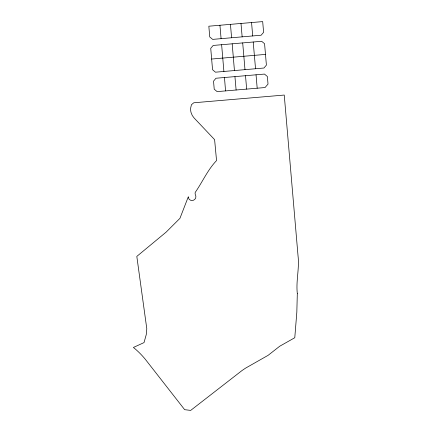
<?xml version="1.0" encoding="UTF-8"?>
<svg xmlns="http://www.w3.org/2000/svg" width="432" height="432" viewBox="0 0 432 432"><rect width="100%" height="100%" fill="white"/><g stroke="black" fill="none" stroke-linecap="round" stroke-linejoin="round"><path stroke-width="0.65" d="M221.087 38.659L212.657 39.388L209.747 36.941L208.834 26.206L262.683 21.6L263.601 32.335L261.133 35.219L221.087 38.659L219.942 25.256M221.627 44.723L261.662 41.278L264.573 43.729L266.398 65.108L263.952 68.018L215.444 72.187L212.555 69.714L210.73 48.346L213.181 45.446L221.627 44.723L223.9 71.458M234.938 76.615L264.47 74.077L267.381 76.523L268.024 84.089L265.048 87.539L217.129 91.627L214.218 89.192L213.532 81.162L215.968 78.246L234.938 76.615L236.11 90.013M211.642 59.038L265.486 54.405M255.539 68.742L253.211 42.007M251.554 22.55L252.704 35.942M244.987 69.649L242.692 42.908M240.997 23.452L242.147 36.855M245.506 75.703L246.65 89.116M230.445 24.354L231.595 37.762M256.046 74.801L257.186 88.209M234.436 70.551L232.189 43.81M224.473 77.512L225.553 90.909M297.308 293.549L296.827 312.206L294.781 337.727L279.709 346.237L268.126 355.32L245.56 368.145L242.055 370.51L190.69 410.4L184.658 409.676L145.238 359.192A83.354 83.354 0 0 0 135.113 348.862L133.396 347.463L144.018 342.598L146.243 334.66L146.794 328.747L136.814 256.403L166.131 232.135L179.939 218.344L188.303 196.787A4.698 4.698 0 0 0 189.497 199.622C192.024 202.019 196.565 199.579 195.869 196.128C195.442 194.924 194.827 193.676 195.242 192.37C202.516 181.915 207.652 169.857 216.545 160.574L214.607 139.639L194.135 118.012L192.272 115.506L191.079 112.606A12.852 12.852 0 0 1 190.69 107.951L191.435 104.711L193.784 102.778L284.245 95.056L298.026 255.771C299.581 268.369 295.855 280.886 297.308 293.549"/></g></svg>
